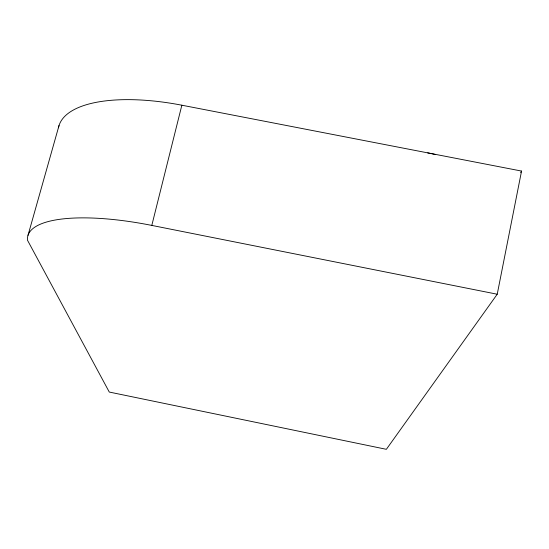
<?xml version="1.0" encoding="UTF-8"?>
<svg xmlns="http://www.w3.org/2000/svg" width="549" height="549" viewBox="0 0 549 549"><rect width="100%" height="100%" fill="white"/><g stroke="black" fill="none" stroke-linecap="round" stroke-linejoin="round"><path stroke-width="0.82" d="M497.229 294.223L151.805 225.413A138.609 40.53 13.8 0 0 27.45 240.146L109.278 392.055L386.359 449.315L497.229 294.223L521.55 171.062L181.856 105.209A134.594 51.99 14.4 0 0 58.448 127.793M151.805 225.413L181.856 105.209M28.006 235.336L59.024 125.543M520.692 172.537L521.55 171.062M427.698 152.869A88.602 35.76 9.2 0 1 434.993 154.413"/></g></svg>
